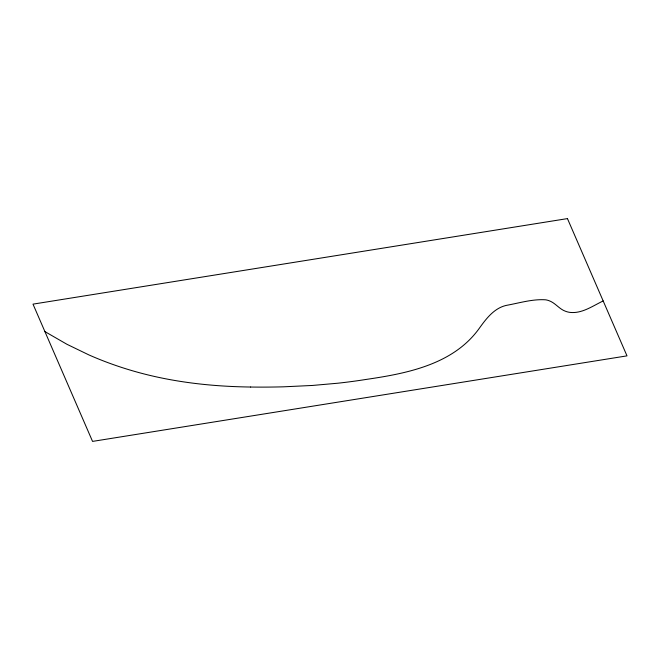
<?xml version="1.0" encoding="UTF-8"?>
<svg xmlns="http://www.w3.org/2000/svg" width="660" height="660" viewBox="0 0 660 660"><rect width="100%" height="100%" fill="white"/><g stroke="black" fill="none" stroke-linecap="round" stroke-linejoin="round"><path stroke-width="0.99" d="M603.182 300.952C592.812 305.844 582.178 313.723 570.1 312.411A15.172 11.063 10.8 0 1 565.315 311.19C559.102 308.921 555.233 302.816 548.955 300.671A13.645 9.941 10.8 0 0 545.63 299.813C532.991 298.955 520.459 302.709 508.126 305.044C494.959 307.082 486.519 318.219 479.3 328.309C453.469 364.378 407.352 373.411 366.242 379.417A483.433 352.407 10.8 0 1 337.846 383.212L312.543 385.448L283.552 386.818A605.806 441.614 10.8 0 1 250.643 387.032M250.643 387.032C210.763 386.504 170.717 381.975 132.355 370.738A265.221 193.339 10.8 0 1 88.968 354.948L66.974 344.305L44.913 331.592M567.452 218.6L33 304.136L92.549 441.4L627 355.864L567.452 218.6"/></g></svg>
